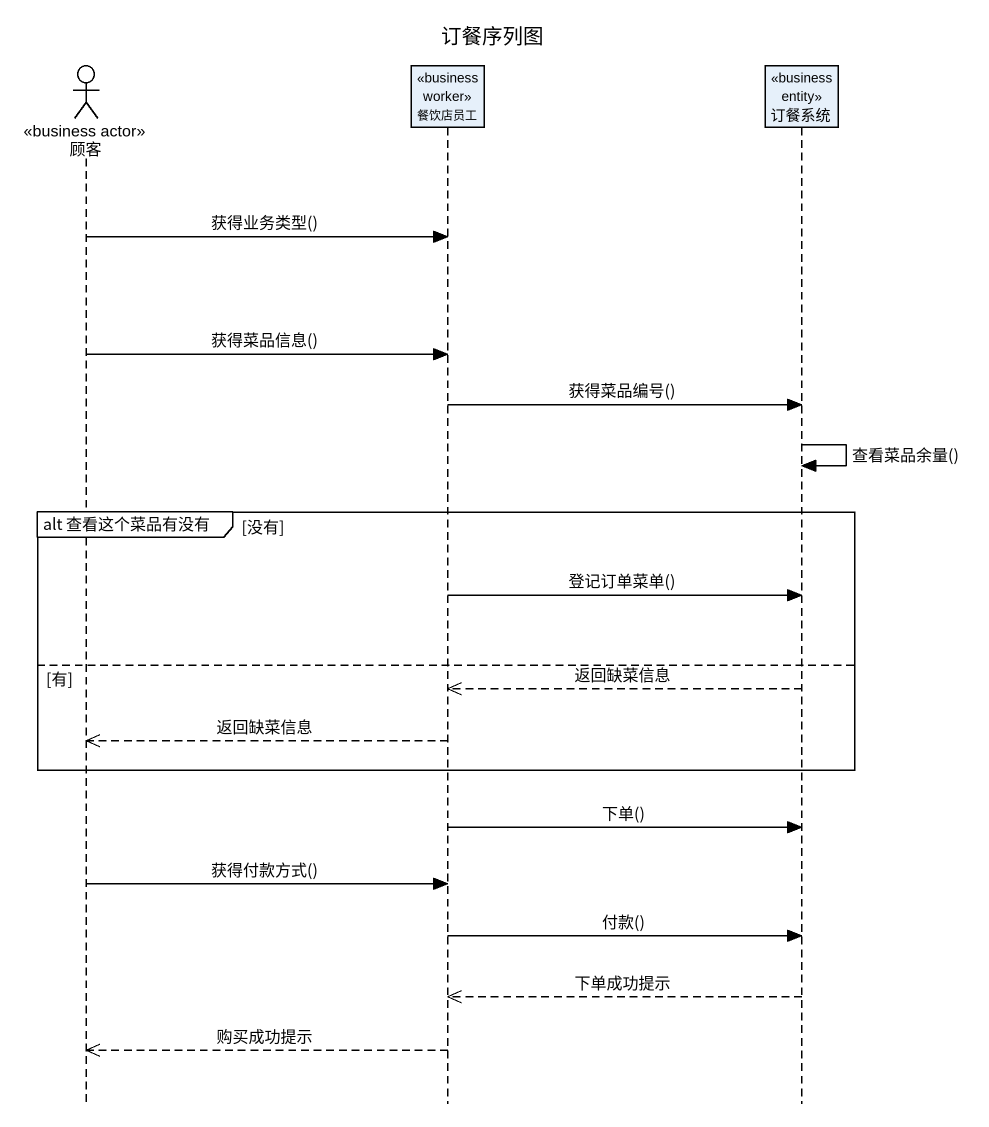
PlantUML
@startuml
title 订餐序列图
hide footbox
actor 顾客 <<business actor>>
participant 餐饮店员工 <<business worker>>
participant 订餐系统 <<business entity>>

顾客 -> 餐饮店员工 : 获得业务类型()
顾客 -> 餐饮店员工 : 获得菜品信息()
餐饮店员工 -> 订餐系统 : 获得菜品编号()
订餐系统 -> 订餐系统 : 查看菜品余量()
group alt 查看这个菜品有没有 [没有]
  餐饮店员工 -> 订餐系统 : 登记订单菜单()
else 有
  订餐系统 -->> 餐饮店员工 : 返回缺菜信息
  餐饮店员工 -->> 顾客 : 返回缺菜信息
end
餐饮店员工 -> 订餐系统 : 下单()
顾客 -> 餐饮店员工 : 获得付款方式()
餐饮店员工 -> 订餐系统 : 付款()
订餐系统 -->> 餐饮店员工 : 下单成功提示
餐饮店员工 -->> 顾客 : 购买成功提示
@enduml
